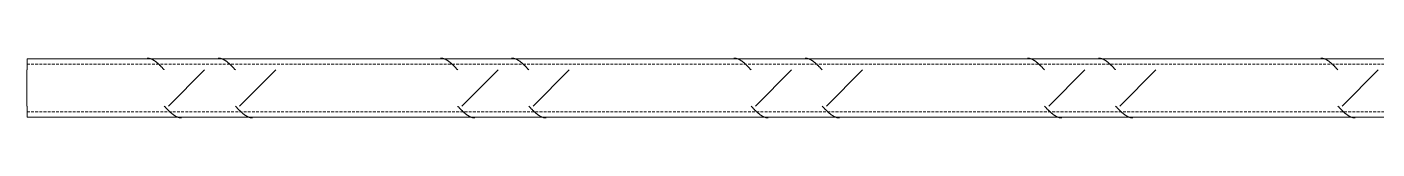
# Model space of a CAD drawing. Header units: centimetres. Extents: x -6111 to 13767, y -285 to 1600.
# Drawn here: x -235.6 to -4.2, y 440.4 to 450.6 of the extents above; entities that cross this region are included whole.
import ezdxf

# ---------------------------------------------------------------- set-up
doc = ezdxf.new("R2010")
doc.units = ezdxf.units.CM
doc.linetypes.add('Hidden', pattern=[0.714375, 0.47625, -0.238125])
doc.layers.add('S-BEAM', color=7, linetype='Continuous', lineweight=9)

# ---------------------------------------------------------------- blocks, each defined once
blk = doc.blocks.new('FP_66-Elevación Eje 2')
at = {"layer": 'S-BEAM'}
blk.add_line((-2194.1, 450.53), (-2541.02, 450.53), dxfattribs=at)
at = {"layer": 'S-BEAM', "color": 9, "true_color": 0xc0c0c0}
for p, q in [((-2520.44, 450.65), (-2520.39, 450.64)), ((-2520.39, 450.64), (-2520.35, 450.64)), ((-2520.35, 450.64), (-2520.3, 450.64)), ((-2520.3, 450.64), (-2520.25, 450.63)), ((-2520.25, 450.63), (-2520.21, 450.63)), ((-2520.21, 450.63), (-2520.16, 450.62)), ((-2520.16, 450.62), (-2520.11, 450.61)), ((-2520.11, 450.61), (-2520.07, 450.6)), ((-2520.07, 450.6), (-2520.02, 450.59)), ((-2520.02, 450.59), (-2519.97, 450.57)), ((-2519.97, 450.57), (-2519.93, 450.56)), ((-2519.93, 450.56), (-2519.88, 450.54)), ((-2519.88, 450.54), (-2519.83, 450.53)), ((-2519.83, 450.53), (-2519.79, 450.51)), ((-2519.79, 450.51), (-2519.74, 450.49)), ((-2519.74, 450.49), (-2519.69, 450.47)), ((-2519.69, 450.47), (-2519.65, 450.45)), ((-2519.65, 450.45), (-2519.6, 450.43)), ((-2519.6, 450.43), (-2519.55, 450.41)), ((-2519.55, 450.41), (-2519.51, 450.38)), ((-2519.51, 450.38), (-2519.46, 450.36)), ((-2519.46, 450.36), (-2519.41, 450.33)), ((-2519.41, 450.33), (-2519.37, 450.31)), ((-2519.37, 450.31), (-2519.32, 450.28)), ((-2519.32, 450.28), (-2519.27, 450.25)), ((-2519.27, 450.25), (-2519.23, 450.22)), ((-2519.23, 450.22), (-2519.18, 450.19)), ((-2519.18, 450.19), (-2519.13, 450.16)), ((-2519.13, 450.16), (-2519.09, 450.12)), ((-2519.09, 450.12), (-2519.04, 450.09)), ((-2519.04, 450.09), (-2518.99, 450.05)), ((-2518.99, 450.05), (-2518.95, 450.02)), ((-2518.95, 450.02), (-2518.9, 449.98)), ((-2518.9, 449.98), (-2518.85, 449.95)), ((-2518.85, 449.95), (-2518.81, 449.91)), ((-2518.81, 449.91), (-2518.76, 449.87)), ((-2518.76, 449.87), (-2518.71, 449.83)), ((-2518.71, 449.83), (-2518.67, 449.79)), ((-2518.67, 449.79), (-2518.62, 449.75)), ((-2518.62, 449.75), (-2518.57, 449.71)), ((-2518.57, 449.71), (-2518.53, 449.66)), ((-2518.53, 449.66), (-2518.48, 449.62)), ((-2518.48, 449.62), (-2518.43, 449.58)), ((-2518.43, 449.58), (-2518.39, 449.53)), ((-2518.39, 449.53), (-2518.34, 449.49)), ((-2518.34, 449.49), (-2518.29, 449.44)), ((-2518.29, 449.44), (-2518.25, 449.4)), ((-2518.25, 449.4), (-2518.2, 449.35)), ((-2518.2, 449.35), (-2518.15, 449.31)), ((-2518.15, 449.31), (-2518.11, 449.26)), ((-2518.11, 449.26), (-2518.06, 449.21)), ((-2518.06, 449.21), (-2518.01, 449.16)), ((-2518.01, 449.16), (-2517.96, 449.12)), ((-2517.96, 449.12), (-2517.92, 449.07)), ((-2517.92, 449.07), (-2517.87, 449.02)), ((-2517.87, 449.02), (-2517.82, 448.97)), ((-2517.82, 448.97), (-2517.78, 448.92)), ((-2517.78, 448.92), (-2517.73, 448.87)), ((-2508.25, 450.65), (-2508.2, 450.64)), ((-2508.2, 450.64), (-2508.16, 450.64)), ((-2508.16, 450.64), (-2508.11, 450.64)), ((-2508.11, 450.64), (-2508.06, 450.63)), ((-2508.06, 450.63), (-2508.02, 450.63)), ((-2508.02, 450.63), (-2507.97, 450.62)), ((-2507.97, 450.62), (-2507.92, 450.61)), ((-2507.92, 450.61), (-2507.88, 450.6)), ((-2507.88, 450.6), (-2507.83, 450.59)), ((-2507.83, 450.59), (-2507.78, 450.57)), ((-2507.78, 450.57), (-2507.74, 450.56)), ((-2507.74, 450.56), (-2507.69, 450.54)), ((-2507.69, 450.54), (-2507.64, 450.53)), ((-2507.64, 450.53), (-2507.6, 450.51)), ((-2507.6, 450.51), (-2507.55, 450.49)), ((-2507.55, 450.49), (-2507.5, 450.47)), ((-2507.5, 450.47), (-2507.46, 450.45)), ((-2507.46, 450.45), (-2507.41, 450.43)), ((-2507.41, 450.43), (-2507.36, 450.41)), ((-2507.36, 450.41), (-2507.32, 450.38)), ((-2507.32, 450.38), (-2507.27, 450.36)), ((-2507.27, 450.36), (-2507.22, 450.33)), ((-2507.22, 450.33), (-2507.18, 450.31)), ((-2507.18, 450.31), (-2507.13, 450.28)), ((-2507.13, 450.28), (-2507.08, 450.25)), ((-2507.08, 450.25), (-2507.04, 450.22)), ((-2507.04, 450.22), (-2506.99, 450.19)), ((-2506.99, 450.19), (-2506.94, 450.16)), ((-2506.94, 450.16), (-2506.9, 450.12)), ((-2506.9, 450.12), (-2506.85, 450.09)), ((-2506.85, 450.09), (-2506.8, 450.05)), ((-2506.8, 450.05), (-2506.76, 450.02)), ((-2506.76, 450.02), (-2506.71, 449.98)), ((-2506.71, 449.98), (-2506.66, 449.95)), ((-2506.66, 449.95), (-2506.62, 449.91)), ((-2506.62, 449.91), (-2506.57, 449.87)), ((-2506.57, 449.87), (-2506.52, 449.83)), ((-2506.52, 449.83), (-2506.48, 449.79)), ((-2506.48, 449.79), (-2506.43, 449.75)), ((-2506.43, 449.75), (-2506.38, 449.71)), ((-2506.38, 449.71), (-2506.34, 449.66)), ((-2506.34, 449.66), (-2506.29, 449.62)), ((-2506.29, 449.62), (-2506.24, 449.58)), ((-2506.24, 449.58), (-2506.2, 449.53)), ((-2506.2, 449.53), (-2506.15, 449.49)), ((-2506.15, 449.49), (-2506.1, 449.44)), ((-2506.1, 449.44), (-2506.06, 449.4)), ((-2506.06, 449.4), (-2506.01, 449.35)), ((-2506.01, 449.35), (-2505.96, 449.31)), ((-2505.96, 449.31), (-2505.92, 449.26)), ((-2505.92, 449.26), (-2505.87, 449.21)), ((-2505.87, 449.21), (-2505.82, 449.16)), ((-2505.82, 449.16), (-2505.78, 449.12)), ((-2505.78, 449.12), (-2505.73, 449.07)), ((-2505.73, 449.07), (-2505.68, 449.02)), ((-2505.68, 449.02), (-2505.64, 448.97)), ((-2505.64, 448.97), (-2505.59, 448.92)), ((-2505.59, 448.92), (-2505.54, 448.87)), ((-2470.15, 450.65), (-2470.1, 450.64)), ((-2470.1, 450.64), (-2470.06, 450.64)), ((-2470.06, 450.64), (-2470.01, 450.64)), ((-2470.01, 450.64), (-2469.96, 450.63)), ((-2469.96, 450.63), (-2469.92, 450.63)), ((-2469.92, 450.63), (-2469.87, 450.62)), ((-2469.87, 450.62), (-2469.82, 450.61)), ((-2469.82, 450.61), (-2469.78, 450.6)), ((-2469.78, 450.6), (-2469.73, 450.59)), ((-2469.73, 450.59), (-2469.68, 450.57)), ((-2469.68, 450.57), (-2469.64, 450.56)), ((-2469.64, 450.56), (-2469.59, 450.54)), ((-2469.59, 450.54), (-2469.54, 450.53)), ((-2469.54, 450.53), (-2469.5, 450.51)), ((-2469.5, 450.51), (-2469.45, 450.49)), ((-2469.45, 450.49), (-2469.4, 450.47)), ((-2469.4, 450.47), (-2469.36, 450.45)), ((-2469.36, 450.45), (-2469.31, 450.43)), ((-2469.31, 450.43), (-2469.26, 450.41)), ((-2469.26, 450.41), (-2469.22, 450.38)), ((-2469.22, 450.38), (-2469.17, 450.36)), ((-2469.17, 450.36), (-2469.12, 450.33)), ((-2469.12, 450.33), (-2469.08, 450.31)), ((-2469.08, 450.31), (-2469.03, 450.28)), ((-2469.03, 450.28), (-2468.98, 450.25)), ((-2468.98, 450.25), (-2468.94, 450.22)), ((-2468.94, 450.22), (-2468.89, 450.19)), ((-2468.89, 450.19), (-2468.84, 450.16)), ((-2468.84, 450.16), (-2468.8, 450.12)), ((-2468.8, 450.12), (-2468.75, 450.09)), ((-2468.75, 450.09), (-2468.7, 450.05)), ((-2468.7, 450.05), (-2468.66, 450.02)), ((-2468.66, 450.02), (-2468.61, 449.98)), ((-2468.61, 449.98), (-2468.56, 449.95)), ((-2468.56, 449.95), (-2468.52, 449.91)), ((-2468.52, 449.91), (-2468.47, 449.87)), ((-2468.47, 449.87), (-2468.42, 449.83)), ((-2468.42, 449.83), (-2468.38, 449.79)), ((-2468.38, 449.79), (-2468.33, 449.75)), ((-2468.33, 449.75), (-2468.28, 449.71)), ((-2468.28, 449.71), (-2468.24, 449.66)), ((-2468.24, 449.66), (-2468.19, 449.62)), ((-2468.19, 449.62), (-2468.14, 449.58)), ((-2468.14, 449.58), (-2468.1, 449.53)), ((-2468.1, 449.53), (-2468.05, 449.49)), ((-2468.05, 449.49), (-2468, 449.44)), ((-2468, 449.44), (-2467.96, 449.4)), ((-2467.96, 449.4), (-2467.91, 449.35)), ((-2467.91, 449.35), (-2467.86, 449.31)), ((-2467.86, 449.31), (-2467.82, 449.26)), ((-2467.82, 449.26), (-2467.77, 449.21)), ((-2467.77, 449.21), (-2467.72, 449.16)), ((-2467.72, 449.16), (-2467.68, 449.12)), ((-2467.68, 449.12), (-2467.63, 449.07)), ((-2467.63, 449.07), (-2467.58, 449.02)), ((-2467.58, 449.02), (-2467.54, 448.97)), ((-2467.54, 448.97), (-2467.49, 448.92)), ((-2467.49, 448.92), (-2467.44, 448.87)), ((-2457.96, 450.65), (-2457.92, 450.64)), ((-2457.92, 450.64), (-2457.87, 450.64)), ((-2457.87, 450.64), (-2457.82, 450.64)), ((-2457.82, 450.64), (-2457.78, 450.63)), ((-2457.78, 450.63), (-2457.73, 450.63)), ((-2457.73, 450.63), (-2457.68, 450.62)), ((-2457.68, 450.62), (-2457.64, 450.61)), ((-2457.64, 450.61), (-2457.59, 450.6)), ((-2457.59, 450.6), (-2457.54, 450.59)), ((-2457.54, 450.59), (-2457.5, 450.57)), ((-2457.5, 450.57), (-2457.45, 450.56)), ((-2457.45, 450.56), (-2457.4, 450.54)), ((-2457.4, 450.54), (-2457.36, 450.53)), ((-2457.36, 450.53), (-2457.31, 450.51)), ((-2457.31, 450.51), (-2457.26, 450.49)), ((-2457.26, 450.49), (-2457.21, 450.47)), ((-2457.21, 450.47), (-2457.17, 450.45)), ((-2457.17, 450.45), (-2457.12, 450.43)), ((-2457.12, 450.43), (-2457.07, 450.41)), ((-2457.07, 450.41), (-2457.03, 450.38)), ((-2457.03, 450.38), (-2456.98, 450.36)), ((-2456.98, 450.36), (-2456.93, 450.33)), ((-2456.93, 450.33), (-2456.89, 450.31)), ((-2456.89, 450.31), (-2456.84, 450.28)), ((-2456.84, 450.28), (-2456.79, 450.25)), ((-2456.79, 450.25), (-2456.75, 450.22)), ((-2456.75, 450.22), (-2456.7, 450.19)), ((-2456.7, 450.19), (-2456.65, 450.16)), ((-2456.65, 450.16), (-2456.61, 450.12)), ((-2456.61, 450.12), (-2456.56, 450.09)), ((-2456.56, 450.09), (-2456.51, 450.05)), ((-2456.51, 450.05), (-2456.47, 450.02)), ((-2456.47, 450.02), (-2456.42, 449.98)), ((-2456.42, 449.98), (-2456.37, 449.95)), ((-2456.37, 449.95), (-2456.33, 449.91)), ((-2456.33, 449.91), (-2456.28, 449.87)), ((-2456.28, 449.87), (-2456.23, 449.83)), ((-2456.23, 449.83), (-2456.19, 449.79)), ((-2456.19, 449.79), (-2456.14, 449.75)), ((-2456.14, 449.75), (-2456.09, 449.71)), ((-2456.09, 449.71), (-2456.05, 449.66)), ((-2456.05, 449.66), (-2456, 449.62)), ((-2456, 449.62), (-2455.95, 449.58)), ((-2455.95, 449.58), (-2455.91, 449.53)), ((-2455.91, 449.53), (-2455.86, 449.49)), ((-2455.86, 449.49), (-2455.81, 449.44)), ((-2455.81, 449.44), (-2455.77, 449.4)), ((-2455.77, 449.4), (-2455.72, 449.35)), ((-2455.72, 449.35), (-2455.67, 449.31)), ((-2455.67, 449.31), (-2455.63, 449.26)), ((-2455.63, 449.26), (-2455.58, 449.21)), ((-2455.58, 449.21), (-2455.53, 449.16)), ((-2455.53, 449.16), (-2455.49, 449.12)), ((-2455.49, 449.12), (-2455.44, 449.07)), ((-2455.44, 449.07), (-2455.39, 449.02)), ((-2455.39, 449.02), (-2455.35, 448.97)), ((-2455.35, 448.97), (-2455.3, 448.92)), ((-2455.3, 448.92), (-2455.25, 448.87)), ((-2419.86, 450.65), (-2419.82, 450.64)), ((-2419.82, 450.64), (-2419.77, 450.64)), ((-2419.77, 450.64), (-2419.72, 450.64)), ((-2419.72, 450.64), (-2419.68, 450.63)), ((-2419.68, 450.63), (-2419.63, 450.63)), ((-2419.63, 450.63), (-2419.58, 450.62)), ((-2419.58, 450.62), (-2419.54, 450.61)), ((-2419.54, 450.61), (-2419.49, 450.6)), ((-2419.49, 450.6), (-2419.44, 450.59)), ((-2419.44, 450.59), (-2419.4, 450.57)), ((-2419.4, 450.57), (-2419.35, 450.56)), ((-2419.35, 450.56), (-2419.3, 450.54)), ((-2419.3, 450.54), (-2419.26, 450.53)), ((-2419.26, 450.53), (-2419.21, 450.51)), ((-2419.21, 450.51), (-2419.16, 450.49)), ((-2419.16, 450.49), (-2419.12, 450.47)), ((-2419.12, 450.47), (-2419.07, 450.45)), ((-2419.07, 450.45), (-2419.02, 450.43)), ((-2419.02, 450.43), (-2418.98, 450.41)), ((-2418.98, 450.41), (-2418.93, 450.38)), ((-2418.93, 450.38), (-2418.88, 450.36)), ((-2418.88, 450.36), (-2418.83, 450.33)), ((-2418.83, 450.33), (-2418.79, 450.31)), ((-2418.79, 450.31), (-2418.74, 450.28)), ((-2418.74, 450.28), (-2418.69, 450.25)), ((-2418.69, 450.25), (-2418.65, 450.22)), ((-2418.65, 450.22), (-2418.6, 450.19)), ((-2418.6, 450.19), (-2418.55, 450.16)), ((-2418.55, 450.16), (-2418.51, 450.12)), ((-2418.51, 450.12), (-2418.46, 450.09)), ((-2418.46, 450.09), (-2418.41, 450.05)), ((-2418.41, 450.05), (-2418.37, 450.02)), ((-2418.37, 450.02), (-2418.32, 449.98)), ((-2418.32, 449.98), (-2418.27, 449.95)), ((-2418.27, 449.95), (-2418.23, 449.91)), ((-2418.23, 449.91), (-2418.18, 449.87)), ((-2418.18, 449.87), (-2418.13, 449.83)), ((-2418.13, 449.83), (-2418.09, 449.79)), ((-2418.09, 449.79), (-2418.04, 449.75)), ((-2418.04, 449.75), (-2417.99, 449.71)), ((-2417.99, 449.71), (-2417.95, 449.66)), ((-2417.95, 449.66), (-2417.9, 449.62)), ((-2417.9, 449.62), (-2417.85, 449.58)), ((-2417.85, 449.58), (-2417.81, 449.53)), ((-2417.81, 449.53), (-2417.76, 449.49)), ((-2417.76, 449.49), (-2417.71, 449.44)), ((-2417.71, 449.44), (-2417.67, 449.4)), ((-2417.67, 449.4), (-2417.62, 449.35)), ((-2417.62, 449.35), (-2417.57, 449.31)), ((-2417.57, 449.31), (-2417.53, 449.26)), ((-2417.53, 449.26), (-2417.48, 449.21)), ((-2417.48, 449.21), (-2417.43, 449.16)), ((-2417.43, 449.16), (-2417.39, 449.12)), ((-2417.39, 449.12), (-2417.34, 449.07)), ((-2417.34, 449.07), (-2417.29, 449.02)), ((-2417.29, 449.02), (-2417.25, 448.97)), ((-2417.25, 448.97), (-2417.2, 448.92)), ((-2417.2, 448.92), (-2417.15, 448.87)), ((-2407.67, 450.65), (-2407.63, 450.64)), ((-2407.63, 450.64), (-2407.58, 450.64)), ((-2407.58, 450.64), (-2407.53, 450.64)), ((-2407.53, 450.64), (-2407.49, 450.63)), ((-2407.49, 450.63), (-2407.44, 450.63)), ((-2407.44, 450.63), (-2407.39, 450.62)), ((-2407.39, 450.62), (-2407.35, 450.61)), ((-2407.35, 450.61), (-2407.3, 450.6)), ((-2407.3, 450.6), (-2407.25, 450.59)), ((-2407.25, 450.59), (-2407.21, 450.57)), ((-2407.21, 450.57), (-2407.16, 450.56)), ((-2407.16, 450.56), (-2407.11, 450.54)), ((-2407.11, 450.54), (-2407.07, 450.53)), ((-2407.07, 450.53), (-2407.02, 450.51)), ((-2407.02, 450.51), (-2406.97, 450.49)), ((-2406.97, 450.49), (-2406.93, 450.47)), ((-2406.93, 450.47), (-2406.88, 450.45)), ((-2406.88, 450.45), (-2406.83, 450.43)), ((-2406.83, 450.43), (-2406.79, 450.41)), ((-2406.79, 450.41), (-2406.74, 450.38)), ((-2406.74, 450.38), (-2406.69, 450.36)), ((-2406.69, 450.36), (-2406.65, 450.33)), ((-2406.65, 450.33), (-2406.6, 450.31)), ((-2406.6, 450.31), (-2406.55, 450.28)), ((-2406.55, 450.28), (-2406.51, 450.25)), ((-2406.51, 450.25), (-2406.46, 450.22)), ((-2406.46, 450.22), (-2406.41, 450.19)), ((-2406.41, 450.19), (-2406.37, 450.16)), ((-2406.37, 450.16), (-2406.32, 450.12)), ((-2406.32, 450.12), (-2406.27, 450.09)), ((-2406.27, 450.09), (-2406.23, 450.05)), ((-2406.23, 450.05), (-2406.18, 450.02)), ((-2406.18, 450.02), (-2406.13, 449.98)), ((-2406.13, 449.98), (-2406.09, 449.95)), ((-2406.09, 449.95), (-2406.04, 449.91)), ((-2406.04, 449.91), (-2405.99, 449.87)), ((-2405.99, 449.87), (-2405.94, 449.83)), ((-2405.94, 449.83), (-2405.9, 449.79)), ((-2405.9, 449.79), (-2405.85, 449.75)), ((-2405.85, 449.75), (-2405.8, 449.71)), ((-2405.8, 449.71), (-2405.76, 449.66)), ((-2405.76, 449.66), (-2405.71, 449.62)), ((-2405.71, 449.62), (-2405.66, 449.58)), ((-2405.66, 449.58), (-2405.62, 449.53)), ((-2405.62, 449.53), (-2405.57, 449.49)), ((-2405.57, 449.49), (-2405.52, 449.44)), ((-2405.52, 449.44), (-2405.48, 449.4)), ((-2405.48, 449.4), (-2405.43, 449.35)), ((-2405.43, 449.35), (-2405.38, 449.31)), ((-2405.38, 449.31), (-2405.34, 449.26)), ((-2405.34, 449.26), (-2405.29, 449.21)), ((-2405.29, 449.21), (-2405.24, 449.16)), ((-2405.24, 449.16), (-2405.2, 449.12)), ((-2405.2, 449.12), (-2405.15, 449.07)), ((-2405.15, 449.07), (-2405.1, 449.02)), ((-2405.1, 449.02), (-2405.06, 448.97)), ((-2405.06, 448.97), (-2405.01, 448.92)), ((-2405.01, 448.92), (-2404.96, 448.87)), ((-2369.57, 450.65), (-2369.53, 450.64)), ((-2369.53, 450.64), (-2369.48, 450.64)), ((-2369.48, 450.64), (-2369.43, 450.64)), ((-2369.43, 450.64), (-2369.39, 450.63)), ((-2369.39, 450.63), (-2369.34, 450.63)), ((-2369.34, 450.63), (-2369.29, 450.62)), ((-2369.29, 450.62), (-2369.25, 450.61)), ((-2369.25, 450.61), (-2369.2, 450.6)), ((-2369.2, 450.6), (-2369.15, 450.59)), ((-2369.15, 450.59), (-2369.11, 450.57)), ((-2369.11, 450.57), (-2369.06, 450.56)), ((-2369.06, 450.56), (-2369.01, 450.54)), ((-2369.01, 450.54), (-2368.97, 450.53)), ((-2368.97, 450.53), (-2368.92, 450.51)), ((-2368.92, 450.51), (-2368.87, 450.49)), ((-2368.87, 450.49), (-2368.83, 450.47)), ((-2368.83, 450.47), (-2368.78, 450.45)), ((-2368.78, 450.45), (-2368.73, 450.43)), ((-2368.73, 450.43), (-2368.69, 450.41)), ((-2368.69, 450.41), (-2368.64, 450.38)), ((-2368.64, 450.38), (-2368.59, 450.36)), ((-2368.59, 450.36), (-2368.55, 450.33)), ((-2368.55, 450.33), (-2368.5, 450.31)), ((-2368.5, 450.31), (-2368.45, 450.28)), ((-2368.45, 450.28), (-2368.41, 450.25)), ((-2368.41, 450.25), (-2368.36, 450.22)), ((-2368.36, 450.22), (-2368.31, 450.19)), ((-2368.31, 450.19), (-2368.27, 450.16)), ((-2368.27, 450.16), (-2368.22, 450.12)), ((-2368.22, 450.12), (-2368.17, 450.09)), ((-2368.17, 450.09), (-2368.13, 450.05)), ((-2368.13, 450.05), (-2368.08, 450.02)), ((-2368.08, 450.02), (-2368.03, 449.98)), ((-2368.03, 449.98), (-2367.99, 449.95)), ((-2367.99, 449.95), (-2367.94, 449.91)), ((-2367.94, 449.91), (-2367.89, 449.87)), ((-2367.89, 449.87), (-2367.85, 449.83)), ((-2367.85, 449.83), (-2367.8, 449.79)), ((-2367.8, 449.79), (-2367.75, 449.75)), ((-2367.75, 449.75), (-2367.71, 449.71)), ((-2367.71, 449.71), (-2367.66, 449.66)), ((-2367.66, 449.66), (-2367.61, 449.62)), ((-2367.61, 449.62), (-2367.56, 449.58)), ((-2367.56, 449.58), (-2367.52, 449.53)), ((-2367.52, 449.53), (-2367.47, 449.49)), ((-2367.47, 449.49), (-2367.42, 449.44)), ((-2367.42, 449.44), (-2367.38, 449.4)), ((-2367.38, 449.4), (-2367.33, 449.35)), ((-2367.33, 449.35), (-2367.28, 449.31)), ((-2367.28, 449.31), (-2367.24, 449.26)), ((-2367.24, 449.26), (-2367.19, 449.21)), ((-2367.19, 449.21), (-2367.14, 449.16)), ((-2367.14, 449.16), (-2367.1, 449.12)), ((-2367.1, 449.12), (-2367.05, 449.07)), ((-2367.05, 449.07), (-2367, 449.02)), ((-2367, 449.02), (-2366.96, 448.97)), ((-2366.96, 448.97), (-2366.91, 448.92)), ((-2366.91, 448.92), (-2366.86, 448.87)), ((-2357.38, 450.65), (-2357.34, 450.64)), ((-2357.34, 450.64), (-2357.29, 450.64)), ((-2357.29, 450.64), (-2357.24, 450.64)), ((-2357.24, 450.64), (-2357.2, 450.63)), ((-2357.2, 450.63), (-2357.15, 450.63)), ((-2357.15, 450.63), (-2357.1, 450.62)), ((-2357.1, 450.62), (-2357.06, 450.61)), ((-2357.06, 450.61), (-2357.01, 450.6)), ((-2357.01, 450.6), (-2356.96, 450.59)), ((-2356.96, 450.59), (-2356.92, 450.57)), ((-2356.92, 450.57), (-2356.87, 450.56)), ((-2356.87, 450.56), (-2356.82, 450.54)), ((-2356.82, 450.54), (-2356.78, 450.53)), ((-2356.78, 450.53), (-2356.73, 450.51)), ((-2356.73, 450.51), (-2356.68, 450.49)), ((-2356.68, 450.49), (-2356.64, 450.47)), ((-2356.64, 450.47), (-2356.59, 450.45)), ((-2356.59, 450.45), (-2356.54, 450.43)), ((-2356.54, 450.43), (-2356.5, 450.41)), ((-2356.5, 450.41), (-2356.45, 450.38)), ((-2356.45, 450.38), (-2356.4, 450.36)), ((-2356.4, 450.36), (-2356.36, 450.33)), ((-2356.36, 450.33), (-2356.31, 450.31)), ((-2356.31, 450.31), (-2356.26, 450.28)), ((-2356.26, 450.28), (-2356.22, 450.25)), ((-2356.22, 450.25), (-2356.17, 450.22)), ((-2356.17, 450.22), (-2356.12, 450.19)), ((-2356.12, 450.19), (-2356.08, 450.16)), ((-2356.08, 450.16), (-2356.03, 450.12)), ((-2356.03, 450.12), (-2355.98, 450.09)), ((-2355.98, 450.09), (-2355.94, 450.05)), ((-2355.94, 450.05), (-2355.89, 450.02)), ((-2355.89, 450.02), (-2355.84, 449.98)), ((-2355.84, 449.98), (-2355.8, 449.95)), ((-2355.8, 449.95), (-2355.75, 449.91)), ((-2355.75, 449.91), (-2355.7, 449.87)), ((-2355.7, 449.87), (-2355.66, 449.83)), ((-2355.66, 449.83), (-2355.61, 449.79)), ((-2355.61, 449.79), (-2355.56, 449.75)), ((-2355.56, 449.75), (-2355.52, 449.71)), ((-2355.52, 449.71), (-2355.47, 449.66)), ((-2355.47, 449.66), (-2355.42, 449.62)), ((-2355.42, 449.62), (-2355.38, 449.58)), ((-2355.38, 449.58), (-2355.33, 449.53)), ((-2355.33, 449.53), (-2355.28, 449.49)), ((-2355.28, 449.49), (-2355.24, 449.44)), ((-2355.24, 449.44), (-2355.19, 449.4)), ((-2355.19, 449.4), (-2355.14, 449.35)), ((-2355.14, 449.35), (-2355.1, 449.31)), ((-2355.1, 449.31), (-2355.05, 449.26)), ((-2355.05, 449.26), (-2355, 449.21)), ((-2355, 449.21), (-2354.95, 449.16)), ((-2354.95, 449.16), (-2354.91, 449.12)), ((-2354.91, 449.12), (-2354.86, 449.07)), ((-2354.86, 449.07), (-2354.81, 449.02)), ((-2354.81, 449.02), (-2354.77, 448.97)), ((-2354.77, 448.97), (-2354.72, 448.92)), ((-2354.72, 448.92), (-2354.67, 448.87)), ((-2319.28, 450.65), (-2319.24, 450.64)), ((-2319.24, 450.64), (-2319.19, 450.64)), ((-2319.19, 450.64), (-2319.14, 450.64)), ((-2319.14, 450.64), (-2319.1, 450.63)), ((-2319.1, 450.63), (-2319.05, 450.63)), ((-2319.05, 450.63), (-2319, 450.62)), ((-2319, 450.62), (-2318.96, 450.61)), ((-2318.96, 450.61), (-2318.91, 450.6)), ((-2318.91, 450.6), (-2318.86, 450.59)), ((-2318.86, 450.59), (-2318.82, 450.57)), ((-2318.82, 450.57), (-2318.77, 450.56)), ((-2318.77, 450.56), (-2318.72, 450.54)), ((-2318.72, 450.54), (-2318.68, 450.53)), ((-2318.68, 450.53), (-2318.63, 450.51)), ((-2318.63, 450.51), (-2318.58, 450.49)), ((-2318.58, 450.49), (-2318.54, 450.47)), ((-2318.54, 450.47), (-2318.49, 450.45)), ((-2318.49, 450.45), (-2318.44, 450.43)), ((-2318.44, 450.43), (-2318.4, 450.41)), ((-2318.4, 450.41), (-2318.35, 450.38)), ((-2318.35, 450.38), (-2318.3, 450.36)), ((-2318.3, 450.36), (-2318.26, 450.33)), ((-2318.26, 450.33), (-2318.21, 450.31)), ((-2318.21, 450.31), (-2318.16, 450.28)), ((-2318.16, 450.28), (-2318.12, 450.25)), ((-2318.12, 450.25), (-2318.07, 450.22)), ((-2318.07, 450.22), (-2318.02, 450.19)), ((-2318.02, 450.19), (-2317.98, 450.16)), ((-2317.98, 450.16), (-2317.93, 450.12)), ((-2317.93, 450.12), (-2317.88, 450.09)), ((-2317.88, 450.09), (-2317.84, 450.05)), ((-2317.84, 450.05), (-2317.79, 450.02)), ((-2317.79, 450.02), (-2317.74, 449.98)), ((-2317.74, 449.98), (-2317.7, 449.95)), ((-2317.7, 449.95), (-2317.65, 449.91)), ((-2317.65, 449.91), (-2317.6, 449.87)), ((-2317.6, 449.87), (-2317.56, 449.83)), ((-2317.56, 449.83), (-2317.51, 449.79)), ((-2317.51, 449.79), (-2317.46, 449.75)), ((-2317.46, 449.75), (-2317.42, 449.71)), ((-2317.42, 449.71), (-2317.37, 449.66)), ((-2317.37, 449.66), (-2317.32, 449.62)), ((-2317.32, 449.62), (-2317.28, 449.58)), ((-2317.28, 449.58), (-2317.23, 449.53)), ((-2317.23, 449.53), (-2317.18, 449.49)), ((-2317.18, 449.49), (-2317.14, 449.44)), ((-2317.14, 449.44), (-2317.09, 449.4)), ((-2317.09, 449.4), (-2317.04, 449.35)), ((-2317.04, 449.35), (-2317, 449.31)), ((-2317, 449.31), (-2316.95, 449.26)), ((-2316.95, 449.26), (-2316.9, 449.21)), ((-2316.9, 449.21), (-2316.86, 449.16)), ((-2316.86, 449.16), (-2316.81, 449.12)), ((-2316.81, 449.12), (-2316.76, 449.07)), ((-2316.76, 449.07), (-2316.71, 449.02)), ((-2316.71, 449.02), (-2316.67, 448.97)), ((-2316.67, 448.97), (-2316.62, 448.92)), ((-2316.62, 448.92), (-2316.57, 448.87)), ((-2517.73, 448.87), (-2517.68, 448.82)), ((-2517.68, 448.82), (-2517.64, 448.77)), ((-2517.64, 448.77), (-2517.59, 448.72)), ((-2517.59, 448.72), (-2517.54, 448.68)), ((-2517.54, 448.68), (-2517.5, 448.63)), ((-2505.54, 448.87), (-2505.5, 448.82)), ((-2505.5, 448.82), (-2505.45, 448.77)), ((-2505.45, 448.77), (-2505.4, 448.72)), ((-2505.4, 448.72), (-2505.35, 448.68)), ((-2505.35, 448.68), (-2505.31, 448.63)), ((-2467.44, 448.87), (-2467.4, 448.82)), ((-2467.4, 448.82), (-2467.35, 448.77)), ((-2467.35, 448.77), (-2467.3, 448.72)), ((-2467.3, 448.72), (-2467.26, 448.68)), ((-2467.26, 448.68), (-2467.21, 448.63)), ((-2455.25, 448.87), (-2455.21, 448.82)), ((-2455.21, 448.82), (-2455.16, 448.77)), ((-2455.16, 448.77), (-2455.11, 448.72)), ((-2455.11, 448.72), (-2455.07, 448.68)), ((-2455.07, 448.68), (-2455.02, 448.63)), ((-2417.15, 448.87), (-2417.11, 448.82)), ((-2417.11, 448.82), (-2417.06, 448.77)), ((-2417.06, 448.77), (-2417.01, 448.72)), ((-2417.01, 448.72), (-2416.97, 448.68)), ((-2416.97, 448.68), (-2416.92, 448.63)), ((-2404.96, 448.87), (-2404.92, 448.82)), ((-2404.92, 448.82), (-2404.87, 448.77)), ((-2404.87, 448.77), (-2404.82, 448.72)), ((-2404.82, 448.72), (-2404.78, 448.68)), ((-2404.78, 448.68), (-2404.73, 448.63)), ((-2366.86, 448.87), (-2366.82, 448.82)), ((-2366.82, 448.82), (-2366.77, 448.77)), ((-2366.77, 448.77), (-2366.72, 448.72)), ((-2366.72, 448.72), (-2366.68, 448.68)), ((-2366.68, 448.68), (-2366.63, 448.63)), ((-2354.67, 448.87), (-2354.63, 448.82)), ((-2354.63, 448.82), (-2354.58, 448.77)), ((-2354.58, 448.77), (-2354.53, 448.72)), ((-2354.53, 448.72), (-2354.49, 448.68)), ((-2354.49, 448.68), (-2354.44, 448.63)), ((-2316.57, 448.87), (-2316.53, 448.82)), ((-2316.53, 448.82), (-2316.48, 448.77)), ((-2316.48, 448.77), (-2316.43, 448.72)), ((-2316.43, 448.72), (-2316.39, 448.68)), ((-2316.39, 448.68), (-2316.34, 448.63))]:
    blk.add_line(p, q, dxfattribs=at)
blk = doc.blocks.new('FP_67-Elevación Eje 2')
at = {"layer": 'S-BEAM', "color": 9, "true_color": 0xc0c0c0}
for p, q in [((-2517.5, 442.44), (-2517.45, 442.39)), ((-2517.45, 442.39), (-2517.4, 442.34)), ((-2517.4, 442.34), (-2517.36, 442.29)), ((-2517.36, 442.29), (-2517.31, 442.24)), ((-2517.31, 442.24), (-2517.26, 442.19)), ((-2517.26, 442.19), (-2517.22, 442.14)), ((-2517.22, 442.14), (-2517.17, 442.09)), ((-2517.17, 442.09), (-2517.12, 442.04)), ((-2517.12, 442.04), (-2517.08, 441.99)), ((-2517.08, 441.99), (-2517.03, 441.94)), ((-2517.03, 441.94), (-2516.98, 441.9)), ((-2505.31, 442.44), (-2505.26, 442.39)), ((-2505.26, 442.39), (-2505.22, 442.34)), ((-2505.22, 442.34), (-2505.17, 442.29)), ((-2505.17, 442.29), (-2505.12, 442.24)), ((-2505.12, 442.24), (-2505.07, 442.19)), ((-2505.07, 442.19), (-2505.03, 442.14)), ((-2505.03, 442.14), (-2504.98, 442.09)), ((-2504.98, 442.09), (-2504.93, 442.04)), ((-2504.93, 442.04), (-2504.89, 441.99)), ((-2504.89, 441.99), (-2504.84, 441.94)), ((-2504.84, 441.94), (-2504.79, 441.9)), ((-2467.21, 442.44), (-2467.16, 442.39)), ((-2467.16, 442.39), (-2467.12, 442.34)), ((-2467.12, 442.34), (-2467.07, 442.29)), ((-2467.07, 442.29), (-2467.02, 442.24)), ((-2467.02, 442.24), (-2466.98, 442.19)), ((-2466.98, 442.19), (-2466.93, 442.14)), ((-2466.93, 442.14), (-2466.88, 442.09)), ((-2466.88, 442.09), (-2466.83, 442.04)), ((-2466.83, 442.04), (-2466.79, 441.99)), ((-2466.79, 441.99), (-2466.74, 441.94)), ((-2466.74, 441.94), (-2466.69, 441.9)), ((-2455.02, 442.44), (-2454.97, 442.39)), ((-2454.97, 442.39), (-2454.93, 442.34)), ((-2454.93, 442.34), (-2454.88, 442.29)), ((-2454.88, 442.29), (-2454.83, 442.24)), ((-2454.83, 442.24), (-2454.79, 442.19)), ((-2454.79, 442.19), (-2454.74, 442.14)), ((-2454.74, 442.14), (-2454.69, 442.09)), ((-2454.69, 442.09), (-2454.65, 442.04)), ((-2454.65, 442.04), (-2454.6, 441.99)), ((-2454.6, 441.99), (-2454.55, 441.94)), ((-2454.55, 441.94), (-2454.51, 441.9)), ((-2416.92, 442.44), (-2416.87, 442.39)), ((-2416.87, 442.39), (-2416.83, 442.34)), ((-2416.83, 442.34), (-2416.78, 442.29)), ((-2416.78, 442.29), (-2416.73, 442.24)), ((-2416.73, 442.24), (-2416.69, 442.19)), ((-2416.69, 442.19), (-2416.64, 442.14)), ((-2416.64, 442.14), (-2416.59, 442.09)), ((-2416.59, 442.09), (-2416.55, 442.04)), ((-2416.55, 442.04), (-2416.5, 441.99)), ((-2416.5, 441.99), (-2416.45, 441.94)), ((-2416.45, 441.94), (-2416.41, 441.9)), ((-2404.73, 442.44), (-2404.68, 442.39)), ((-2404.68, 442.39), (-2404.64, 442.34)), ((-2404.64, 442.34), (-2404.59, 442.29)), ((-2404.59, 442.29), (-2404.54, 442.24)), ((-2404.54, 442.24), (-2404.5, 442.19)), ((-2404.5, 442.19), (-2404.45, 442.14)), ((-2404.45, 442.14), (-2404.4, 442.09)), ((-2404.4, 442.09), (-2404.36, 442.04)), ((-2404.36, 442.04), (-2404.31, 441.99)), ((-2404.31, 441.99), (-2404.26, 441.94)), ((-2404.26, 441.94), (-2404.22, 441.9)), ((-2366.63, 442.44), (-2366.58, 442.39)), ((-2366.58, 442.39), (-2366.54, 442.34)), ((-2366.54, 442.34), (-2366.49, 442.29)), ((-2366.49, 442.29), (-2366.44, 442.24)), ((-2366.44, 442.24), (-2366.4, 442.19)), ((-2366.4, 442.19), (-2366.35, 442.14)), ((-2366.35, 442.14), (-2366.3, 442.09)), ((-2366.3, 442.09), (-2366.26, 442.04)), ((-2366.26, 442.04), (-2366.21, 441.99)), ((-2366.21, 441.99), (-2366.16, 441.94)), ((-2366.16, 441.94), (-2366.12, 441.9)), ((-2354.44, 442.44), (-2354.39, 442.39)), ((-2354.39, 442.39), (-2354.35, 442.34)), ((-2354.35, 442.34), (-2354.3, 442.29)), ((-2354.3, 442.29), (-2354.25, 442.24)), ((-2354.25, 442.24), (-2354.21, 442.19)), ((-2354.21, 442.19), (-2354.16, 442.14)), ((-2354.16, 442.14), (-2354.11, 442.09)), ((-2354.11, 442.09), (-2354.07, 442.04)), ((-2354.07, 442.04), (-2354.02, 441.99)), ((-2354.02, 441.99), (-2353.97, 441.94)), ((-2353.97, 441.94), (-2353.93, 441.9)), ((-2316.34, 442.44), (-2316.29, 442.39)), ((-2316.29, 442.39), (-2316.25, 442.34)), ((-2316.25, 442.34), (-2316.2, 442.29)), ((-2316.2, 442.29), (-2316.15, 442.24)), ((-2316.15, 442.24), (-2316.11, 442.19)), ((-2316.11, 442.19), (-2316.06, 442.14)), ((-2316.06, 442.14), (-2316.01, 442.09)), ((-2316.01, 442.09), (-2315.97, 442.04)), ((-2315.97, 442.04), (-2315.92, 441.99)), ((-2315.92, 441.99), (-2315.87, 441.94)), ((-2315.87, 441.94), (-2315.83, 441.9)), ((-2516.98, 441.9), (-2516.94, 441.85)), ((-2516.94, 441.85), (-2516.89, 441.8)), ((-2516.89, 441.8), (-2516.84, 441.75)), ((-2516.84, 441.75), (-2516.8, 441.71)), ((-2516.8, 441.71), (-2516.75, 441.66)), ((-2516.75, 441.66), (-2516.7, 441.62)), ((-2516.7, 441.62), (-2516.66, 441.57)), ((-2516.66, 441.57), (-2516.61, 441.53)), ((-2516.61, 441.53), (-2516.56, 441.48)), ((-2516.56, 441.48), (-2516.52, 441.44)), ((-2516.52, 441.44), (-2516.47, 441.4)), ((-2516.47, 441.4), (-2516.42, 441.35)), ((-2516.42, 441.35), (-2516.38, 441.31)), ((-2516.38, 441.31), (-2516.33, 441.27)), ((-2516.33, 441.27), (-2516.28, 441.23)), ((-2516.28, 441.23), (-2516.24, 441.19)), ((-2516.24, 441.19), (-2516.19, 441.15)), ((-2516.19, 441.15), (-2516.14, 441.12)), ((-2516.14, 441.12), (-2516.09, 441.08)), ((-2516.09, 441.08), (-2516.05, 441.04)), ((-2516.05, 441.04), (-2516, 441.01)), ((-2516, 441.01), (-2515.95, 440.97)), ((-2515.95, 440.97), (-2515.91, 440.94)), ((-2515.91, 440.94), (-2515.86, 440.9)), ((-2515.86, 440.9), (-2515.81, 440.87)), ((-2515.81, 440.87), (-2515.77, 440.84)), ((-2515.77, 440.84), (-2515.72, 440.81)), ((-2515.72, 440.81), (-2515.67, 440.78)), ((-2515.67, 440.78), (-2515.63, 440.75)), ((-2515.63, 440.75), (-2515.58, 440.73)), ((-2515.58, 440.73), (-2515.53, 440.7)), ((-2515.53, 440.7), (-2515.49, 440.68)), ((-2515.49, 440.68), (-2515.44, 440.65)), ((-2515.44, 440.65), (-2515.39, 440.63)), ((-2515.39, 440.63), (-2515.35, 440.61)), ((-2515.35, 440.61), (-2515.3, 440.59)), ((-2515.3, 440.59), (-2515.25, 440.57)), ((-2515.25, 440.57), (-2515.21, 440.55)), ((-2515.21, 440.55), (-2515.16, 440.53)), ((-2515.16, 440.53), (-2515.11, 440.52)), ((-2515.11, 440.52), (-2515.06, 440.5)), ((-2515.06, 440.5), (-2515.02, 440.49)), ((-2515.02, 440.49), (-2514.97, 440.47)), ((-2514.97, 440.47), (-2514.92, 440.46)), ((-2514.92, 440.46), (-2514.88, 440.45)), ((-2514.88, 440.45), (-2514.83, 440.44)), ((-2514.83, 440.44), (-2514.78, 440.44)), ((-2514.78, 440.44), (-2514.74, 440.43)), ((-2514.74, 440.43), (-2514.69, 440.42)), ((-2514.69, 440.42), (-2514.64, 440.42)), ((-2514.64, 440.42), (-2514.6, 440.42)), ((-2514.6, 440.42), (-2514.55, 440.41)), ((-2504.79, 441.9), (-2504.75, 441.85)), ((-2504.75, 441.85), (-2504.7, 441.8)), ((-2504.7, 441.8), (-2504.65, 441.75)), ((-2504.65, 441.75), (-2504.61, 441.71)), ((-2504.61, 441.71), (-2504.56, 441.66)), ((-2504.56, 441.66), (-2504.51, 441.62)), ((-2504.51, 441.62), (-2504.47, 441.57)), ((-2504.47, 441.57), (-2504.42, 441.53)), ((-2504.42, 441.53), (-2504.37, 441.48)), ((-2504.37, 441.48), (-2504.33, 441.44)), ((-2504.33, 441.44), (-2504.28, 441.4)), ((-2504.28, 441.4), (-2504.23, 441.35)), ((-2504.23, 441.35), (-2504.19, 441.31)), ((-2504.19, 441.31), (-2504.14, 441.27)), ((-2504.14, 441.27), (-2504.09, 441.23)), ((-2504.09, 441.23), (-2504.05, 441.19)), ((-2504.05, 441.19), (-2504, 441.15)), ((-2504, 441.15), (-2503.95, 441.12)), ((-2503.95, 441.12), (-2503.91, 441.08)), ((-2503.91, 441.08), (-2503.86, 441.04)), ((-2503.86, 441.04), (-2503.81, 441.01)), ((-2503.81, 441.01), (-2503.76, 440.97)), ((-2503.76, 440.97), (-2503.72, 440.94)), ((-2503.72, 440.94), (-2503.67, 440.9)), ((-2503.67, 440.9), (-2503.62, 440.87)), ((-2503.62, 440.87), (-2503.58, 440.84)), ((-2503.58, 440.84), (-2503.53, 440.81)), ((-2503.53, 440.81), (-2503.48, 440.78)), ((-2503.48, 440.78), (-2503.44, 440.75)), ((-2503.44, 440.75), (-2503.39, 440.73)), ((-2503.39, 440.73), (-2503.34, 440.7)), ((-2503.34, 440.7), (-2503.3, 440.68)), ((-2503.3, 440.68), (-2503.25, 440.65)), ((-2503.25, 440.65), (-2503.2, 440.63)), ((-2503.2, 440.63), (-2503.16, 440.61)), ((-2503.16, 440.61), (-2503.11, 440.59)), ((-2503.11, 440.59), (-2503.06, 440.57)), ((-2503.06, 440.57), (-2503.02, 440.55)), ((-2503.02, 440.55), (-2502.97, 440.53)), ((-2502.97, 440.53), (-2502.92, 440.52)), ((-2502.92, 440.52), (-2502.88, 440.5)), ((-2502.88, 440.5), (-2502.83, 440.49)), ((-2502.83, 440.49), (-2502.78, 440.47)), ((-2502.78, 440.47), (-2502.74, 440.46)), ((-2502.74, 440.46), (-2502.69, 440.45)), ((-2502.69, 440.45), (-2502.64, 440.44)), ((-2502.64, 440.44), (-2502.59, 440.44)), ((-2502.59, 440.44), (-2502.55, 440.43)), ((-2502.55, 440.43), (-2502.5, 440.42)), ((-2502.5, 440.42), (-2502.45, 440.42)), ((-2502.45, 440.42), (-2502.41, 440.42)), ((-2502.41, 440.42), (-2502.36, 440.41)), ((-2466.69, 441.9), (-2466.65, 441.85)), ((-2466.65, 441.85), (-2466.6, 441.8)), ((-2466.6, 441.8), (-2466.55, 441.75)), ((-2466.55, 441.75), (-2466.51, 441.71)), ((-2466.51, 441.71), (-2466.46, 441.66)), ((-2466.46, 441.66), (-2466.41, 441.62)), ((-2466.41, 441.62), (-2466.37, 441.57)), ((-2466.37, 441.57), (-2466.32, 441.53)), ((-2466.32, 441.53), (-2466.27, 441.48)), ((-2466.27, 441.48), (-2466.23, 441.44)), ((-2466.23, 441.44), (-2466.18, 441.4)), ((-2466.18, 441.4), (-2466.13, 441.35)), ((-2466.13, 441.35), (-2466.09, 441.31)), ((-2466.09, 441.31), (-2466.04, 441.27)), ((-2466.04, 441.27), (-2465.99, 441.23)), ((-2465.99, 441.23), (-2465.95, 441.19)), ((-2465.95, 441.19), (-2465.9, 441.15)), ((-2465.9, 441.15), (-2465.85, 441.12)), ((-2465.85, 441.12), (-2465.81, 441.08)), ((-2465.81, 441.08), (-2465.76, 441.04)), ((-2465.76, 441.04), (-2465.71, 441.01)), ((-2465.71, 441.01), (-2465.67, 440.97)), ((-2465.67, 440.97), (-2465.62, 440.94)), ((-2465.62, 440.94), (-2465.57, 440.9)), ((-2465.57, 440.9), (-2465.52, 440.87)), ((-2465.52, 440.87), (-2465.48, 440.84)), ((-2465.48, 440.84), (-2465.43, 440.81)), ((-2465.43, 440.81), (-2465.38, 440.78)), ((-2465.38, 440.78), (-2465.34, 440.75)), ((-2465.34, 440.75), (-2465.29, 440.73)), ((-2465.29, 440.73), (-2465.24, 440.7)), ((-2465.24, 440.7), (-2465.2, 440.68)), ((-2465.2, 440.68), (-2465.15, 440.65)), ((-2465.15, 440.65), (-2465.1, 440.63)), ((-2465.1, 440.63), (-2465.06, 440.61)), ((-2465.06, 440.61), (-2465.01, 440.59)), ((-2465.01, 440.59), (-2464.96, 440.57)), ((-2464.96, 440.57), (-2464.92, 440.55)), ((-2464.92, 440.55), (-2464.87, 440.53)), ((-2464.87, 440.53), (-2464.82, 440.52)), ((-2464.82, 440.52), (-2464.78, 440.5)), ((-2464.78, 440.5), (-2464.73, 440.49)), ((-2464.73, 440.49), (-2464.68, 440.47)), ((-2464.68, 440.47), (-2464.64, 440.46)), ((-2464.64, 440.46), (-2464.59, 440.45)), ((-2464.59, 440.45), (-2464.54, 440.44)), ((-2464.54, 440.44), (-2464.49, 440.44)), ((-2464.49, 440.44), (-2464.45, 440.43)), ((-2464.45, 440.43), (-2464.4, 440.42)), ((-2464.4, 440.42), (-2464.35, 440.42)), ((-2464.35, 440.42), (-2464.31, 440.42)), ((-2464.31, 440.42), (-2464.26, 440.41)), ((-2454.51, 441.9), (-2454.46, 441.85)), ((-2454.46, 441.85), (-2454.41, 441.8)), ((-2454.41, 441.8), (-2454.36, 441.75)), ((-2454.36, 441.75), (-2454.32, 441.71)), ((-2454.32, 441.71), (-2454.27, 441.66)), ((-2454.27, 441.66), (-2454.22, 441.62)), ((-2454.22, 441.62), (-2454.18, 441.57)), ((-2454.18, 441.57), (-2454.13, 441.53)), ((-2454.13, 441.53), (-2454.08, 441.48)), ((-2454.08, 441.48), (-2454.04, 441.44)), ((-2454.04, 441.44), (-2453.99, 441.4)), ((-2453.99, 441.4), (-2453.94, 441.35)), ((-2453.94, 441.35), (-2453.9, 441.31)), ((-2453.9, 441.31), (-2453.85, 441.27)), ((-2453.85, 441.27), (-2453.8, 441.23)), ((-2453.8, 441.23), (-2453.76, 441.19)), ((-2453.76, 441.19), (-2453.71, 441.15)), ((-2453.71, 441.15), (-2453.66, 441.12)), ((-2453.66, 441.12), (-2453.62, 441.08)), ((-2453.62, 441.08), (-2453.57, 441.04)), ((-2453.57, 441.04), (-2453.52, 441.01)), ((-2453.52, 441.01), (-2453.48, 440.97)), ((-2453.48, 440.97), (-2453.43, 440.94)), ((-2453.43, 440.94), (-2453.38, 440.9)), ((-2453.38, 440.9), (-2453.34, 440.87)), ((-2453.34, 440.87), (-2453.29, 440.84)), ((-2453.29, 440.84), (-2453.24, 440.81)), ((-2453.24, 440.81), (-2453.19, 440.78)), ((-2453.19, 440.78), (-2453.15, 440.75)), ((-2453.15, 440.75), (-2453.1, 440.73)), ((-2453.1, 440.73), (-2453.05, 440.7)), ((-2453.05, 440.7), (-2453.01, 440.68)), ((-2453.01, 440.68), (-2452.96, 440.65)), ((-2452.96, 440.65), (-2452.91, 440.63)), ((-2452.91, 440.63), (-2452.87, 440.61)), ((-2452.87, 440.61), (-2452.82, 440.59)), ((-2452.82, 440.59), (-2452.77, 440.57)), ((-2452.77, 440.57), (-2452.73, 440.55)), ((-2452.73, 440.55), (-2452.68, 440.53)), ((-2452.68, 440.53), (-2452.63, 440.52)), ((-2452.63, 440.52), (-2452.59, 440.5)), ((-2452.59, 440.5), (-2452.54, 440.49)), ((-2452.54, 440.49), (-2452.49, 440.47)), ((-2452.49, 440.47), (-2452.45, 440.46)), ((-2452.45, 440.46), (-2452.4, 440.45)), ((-2452.4, 440.45), (-2452.35, 440.44)), ((-2452.35, 440.44), (-2452.31, 440.44)), ((-2452.31, 440.44), (-2452.26, 440.43)), ((-2452.26, 440.43), (-2452.21, 440.42)), ((-2452.21, 440.42), (-2452.16, 440.42)), ((-2452.16, 440.42), (-2452.12, 440.42)), ((-2452.12, 440.42), (-2452.07, 440.41)), ((-2416.41, 441.9), (-2416.36, 441.85)), ((-2416.36, 441.85), (-2416.31, 441.8)), ((-2416.31, 441.8), (-2416.26, 441.75)), ((-2416.26, 441.75), (-2416.22, 441.71)), ((-2416.22, 441.71), (-2416.17, 441.66)), ((-2416.17, 441.66), (-2416.12, 441.62)), ((-2416.12, 441.62), (-2416.08, 441.57)), ((-2416.08, 441.57), (-2416.03, 441.53)), ((-2416.03, 441.53), (-2415.98, 441.48)), ((-2415.98, 441.48), (-2415.94, 441.44)), ((-2415.94, 441.44), (-2415.89, 441.4)), ((-2415.89, 441.4), (-2415.84, 441.35)), ((-2415.84, 441.35), (-2415.8, 441.31)), ((-2415.8, 441.31), (-2415.75, 441.27)), ((-2415.75, 441.27), (-2415.7, 441.23)), ((-2415.7, 441.23), (-2415.66, 441.19)), ((-2415.66, 441.19), (-2415.61, 441.15)), ((-2415.61, 441.15), (-2415.56, 441.12)), ((-2415.56, 441.12), (-2415.52, 441.08)), ((-2415.52, 441.08), (-2415.47, 441.04)), ((-2415.47, 441.04), (-2415.42, 441.01)), ((-2415.42, 441.01), (-2415.38, 440.97)), ((-2415.38, 440.97), (-2415.33, 440.94)), ((-2415.33, 440.94), (-2415.28, 440.9)), ((-2415.28, 440.9), (-2415.24, 440.87)), ((-2415.24, 440.87), (-2415.19, 440.84)), ((-2415.19, 440.84), (-2415.14, 440.81)), ((-2415.14, 440.81), (-2415.1, 440.78)), ((-2415.1, 440.78), (-2415.05, 440.75)), ((-2415.05, 440.75), (-2415, 440.73)), ((-2415, 440.73), (-2414.95, 440.7)), ((-2414.95, 440.7), (-2414.91, 440.68)), ((-2414.91, 440.68), (-2414.86, 440.65)), ((-2414.86, 440.65), (-2414.81, 440.63)), ((-2414.81, 440.63), (-2414.77, 440.61)), ((-2414.77, 440.61), (-2414.72, 440.59)), ((-2414.72, 440.59), (-2414.67, 440.57)), ((-2414.67, 440.57), (-2414.63, 440.55)), ((-2414.63, 440.55), (-2414.58, 440.53)), ((-2414.58, 440.53), (-2414.53, 440.52)), ((-2414.53, 440.52), (-2414.49, 440.5)), ((-2414.49, 440.5), (-2414.44, 440.49)), ((-2414.44, 440.49), (-2414.39, 440.47)), ((-2414.39, 440.47), (-2414.35, 440.46)), ((-2414.35, 440.46), (-2414.3, 440.45)), ((-2414.3, 440.45), (-2414.25, 440.44)), ((-2414.25, 440.44), (-2414.21, 440.44)), ((-2414.21, 440.44), (-2414.16, 440.43)), ((-2414.16, 440.43), (-2414.11, 440.42)), ((-2414.11, 440.42), (-2414.07, 440.42)), ((-2414.07, 440.42), (-2414.02, 440.42)), ((-2414.02, 440.42), (-2413.97, 440.41)), ((-2404.22, 441.9), (-2404.17, 441.85)), ((-2404.17, 441.85), (-2404.12, 441.8)), ((-2404.12, 441.8), (-2404.08, 441.75)), ((-2404.08, 441.75), (-2404.03, 441.71)), ((-2404.03, 441.71), (-2403.98, 441.66)), ((-2403.98, 441.66), (-2403.94, 441.62)), ((-2403.94, 441.62), (-2403.89, 441.57)), ((-2403.89, 441.57), (-2403.84, 441.53)), ((-2403.84, 441.53), (-2403.79, 441.48)), ((-2403.79, 441.48), (-2403.75, 441.44)), ((-2403.75, 441.44), (-2403.7, 441.4)), ((-2403.7, 441.4), (-2403.65, 441.35)), ((-2403.65, 441.35), (-2403.61, 441.31)), ((-2403.61, 441.31), (-2403.56, 441.27)), ((-2403.56, 441.27), (-2403.51, 441.23)), ((-2403.51, 441.23), (-2403.47, 441.19)), ((-2403.47, 441.19), (-2403.42, 441.15)), ((-2403.42, 441.15), (-2403.37, 441.12)), ((-2403.37, 441.12), (-2403.33, 441.08)), ((-2403.33, 441.08), (-2403.28, 441.04)), ((-2403.28, 441.04), (-2403.23, 441.01)), ((-2403.23, 441.01), (-2403.19, 440.97)), ((-2403.19, 440.97), (-2403.14, 440.94)), ((-2403.14, 440.94), (-2403.09, 440.9)), ((-2403.09, 440.9), (-2403.05, 440.87)), ((-2403.05, 440.87), (-2403, 440.84)), ((-2403, 440.84), (-2402.95, 440.81)), ((-2402.95, 440.81), (-2402.91, 440.78)), ((-2402.91, 440.78), (-2402.86, 440.75)), ((-2402.86, 440.75), (-2402.81, 440.73)), ((-2402.81, 440.73), (-2402.77, 440.7)), ((-2402.77, 440.7), (-2402.72, 440.68)), ((-2402.72, 440.68), (-2402.67, 440.65)), ((-2402.67, 440.65), (-2402.62, 440.63)), ((-2402.62, 440.63), (-2402.58, 440.61)), ((-2402.58, 440.61), (-2402.53, 440.59)), ((-2402.53, 440.59), (-2402.48, 440.57)), ((-2402.48, 440.57), (-2402.44, 440.55)), ((-2402.44, 440.55), (-2402.39, 440.53)), ((-2402.39, 440.53), (-2402.34, 440.52)), ((-2402.34, 440.52), (-2402.3, 440.5)), ((-2402.3, 440.5), (-2402.25, 440.49)), ((-2402.25, 440.49), (-2402.2, 440.47)), ((-2402.2, 440.47), (-2402.16, 440.46)), ((-2402.16, 440.46), (-2402.11, 440.45)), ((-2402.11, 440.45), (-2402.06, 440.44)), ((-2402.06, 440.44), (-2402.02, 440.44)), ((-2402.02, 440.44), (-2401.97, 440.43)), ((-2401.97, 440.43), (-2401.92, 440.42)), ((-2401.92, 440.42), (-2401.88, 440.42)), ((-2401.88, 440.42), (-2401.83, 440.42)), ((-2401.83, 440.42), (-2401.78, 440.41)), ((-2366.12, 441.9), (-2366.07, 441.85)), ((-2366.07, 441.85), (-2366.02, 441.8)), ((-2366.02, 441.8), (-2365.98, 441.75)), ((-2365.98, 441.75), (-2365.93, 441.71)), ((-2365.93, 441.71), (-2365.88, 441.66)), ((-2365.88, 441.66), (-2365.84, 441.62)), ((-2365.84, 441.62), (-2365.79, 441.57)), ((-2365.79, 441.57), (-2365.74, 441.53)), ((-2365.74, 441.53), (-2365.7, 441.48)), ((-2365.7, 441.48), (-2365.65, 441.44)), ((-2365.65, 441.44), (-2365.6, 441.4)), ((-2365.6, 441.4), (-2365.55, 441.35)), ((-2365.55, 441.35), (-2365.51, 441.31)), ((-2365.51, 441.31), (-2365.46, 441.27)), ((-2365.46, 441.27), (-2365.41, 441.23)), ((-2365.41, 441.23), (-2365.37, 441.19)), ((-2365.37, 441.19), (-2365.32, 441.15)), ((-2365.32, 441.15), (-2365.27, 441.12)), ((-2365.27, 441.12), (-2365.23, 441.08)), ((-2365.23, 441.08), (-2365.18, 441.04)), ((-2365.18, 441.04), (-2365.13, 441.01)), ((-2365.13, 441.01), (-2365.09, 440.97)), ((-2365.09, 440.97), (-2365.04, 440.94)), ((-2365.04, 440.94), (-2364.99, 440.9)), ((-2364.99, 440.9), (-2364.95, 440.87)), ((-2364.95, 440.87), (-2364.9, 440.84)), ((-2364.9, 440.84), (-2364.85, 440.81)), ((-2364.85, 440.81), (-2364.81, 440.78)), ((-2364.81, 440.78), (-2364.76, 440.75)), ((-2364.76, 440.75), (-2364.71, 440.73)), ((-2364.71, 440.73), (-2364.67, 440.7)), ((-2364.67, 440.7), (-2364.62, 440.68)), ((-2364.62, 440.68), (-2364.57, 440.65)), ((-2364.57, 440.65), (-2364.53, 440.63)), ((-2364.53, 440.63), (-2364.48, 440.61)), ((-2364.48, 440.61), (-2364.43, 440.59)), ((-2364.43, 440.59), (-2364.38, 440.57)), ((-2364.38, 440.57), (-2364.34, 440.55)), ((-2364.34, 440.55), (-2364.29, 440.53)), ((-2364.29, 440.53), (-2364.24, 440.52)), ((-2364.24, 440.52), (-2364.2, 440.5)), ((-2364.2, 440.5), (-2364.15, 440.49)), ((-2364.15, 440.49), (-2364.1, 440.47)), ((-2364.1, 440.47), (-2364.06, 440.46)), ((-2364.06, 440.46), (-2364.01, 440.45)), ((-2364.01, 440.45), (-2363.96, 440.44)), ((-2363.96, 440.44), (-2363.92, 440.44)), ((-2363.92, 440.44), (-2363.87, 440.43)), ((-2363.87, 440.43), (-2363.82, 440.42)), ((-2363.82, 440.42), (-2363.78, 440.42)), ((-2363.78, 440.42), (-2363.73, 440.42)), ((-2363.73, 440.42), (-2363.68, 440.41)), ((-2353.93, 441.9), (-2353.88, 441.85)), ((-2353.88, 441.85), (-2353.83, 441.8)), ((-2353.83, 441.8), (-2353.79, 441.75)), ((-2353.79, 441.75), (-2353.74, 441.71)), ((-2353.74, 441.71), (-2353.69, 441.66)), ((-2353.69, 441.66), (-2353.65, 441.62)), ((-2353.65, 441.62), (-2353.6, 441.57)), ((-2353.6, 441.57), (-2353.55, 441.53)), ((-2353.55, 441.53), (-2353.51, 441.48)), ((-2353.51, 441.48), (-2353.46, 441.44)), ((-2353.46, 441.44), (-2353.41, 441.4)), ((-2353.41, 441.4), (-2353.37, 441.35)), ((-2353.37, 441.35), (-2353.32, 441.31)), ((-2353.32, 441.31), (-2353.27, 441.27)), ((-2353.27, 441.27), (-2353.23, 441.23)), ((-2353.23, 441.23), (-2353.18, 441.19)), ((-2353.18, 441.19), (-2353.13, 441.15)), ((-2353.13, 441.15), (-2353.08, 441.12)), ((-2353.08, 441.12), (-2353.04, 441.08)), ((-2353.04, 441.08), (-2352.99, 441.04)), ((-2352.99, 441.04), (-2352.94, 441.01)), ((-2352.94, 441.01), (-2352.9, 440.97)), ((-2352.9, 440.97), (-2352.85, 440.94)), ((-2352.85, 440.94), (-2352.8, 440.9)), ((-2352.8, 440.9), (-2352.76, 440.87)), ((-2352.76, 440.87), (-2352.71, 440.84)), ((-2352.71, 440.84), (-2352.66, 440.81)), ((-2352.66, 440.81), (-2352.62, 440.78)), ((-2352.62, 440.78), (-2352.57, 440.75)), ((-2352.57, 440.75), (-2352.52, 440.73)), ((-2352.52, 440.73), (-2352.48, 440.7)), ((-2352.48, 440.7), (-2352.43, 440.68)), ((-2352.43, 440.68), (-2352.38, 440.65)), ((-2352.38, 440.65), (-2352.34, 440.63)), ((-2352.34, 440.63), (-2352.29, 440.61)), ((-2352.29, 440.61), (-2352.24, 440.59)), ((-2352.24, 440.59), (-2352.2, 440.57)), ((-2352.2, 440.57), (-2352.15, 440.55)), ((-2352.15, 440.55), (-2352.1, 440.53)), ((-2352.1, 440.53), (-2352.05, 440.52)), ((-2352.05, 440.52), (-2352.01, 440.5)), ((-2352.01, 440.5), (-2351.96, 440.49)), ((-2351.96, 440.49), (-2351.91, 440.47)), ((-2351.91, 440.47), (-2351.87, 440.46)), ((-2351.87, 440.46), (-2351.82, 440.45)), ((-2351.82, 440.45), (-2351.77, 440.44)), ((-2351.77, 440.44), (-2351.73, 440.44)), ((-2351.73, 440.44), (-2351.68, 440.43)), ((-2351.68, 440.43), (-2351.63, 440.42)), ((-2351.63, 440.42), (-2351.59, 440.42)), ((-2351.59, 440.42), (-2351.54, 440.42)), ((-2351.54, 440.42), (-2351.49, 440.41)), ((-2315.83, 441.9), (-2315.78, 441.85)), ((-2315.78, 441.85), (-2315.73, 441.8)), ((-2315.73, 441.8), (-2315.69, 441.75)), ((-2315.69, 441.75), (-2315.64, 441.71)), ((-2315.64, 441.71), (-2315.59, 441.66)), ((-2315.59, 441.66), (-2315.55, 441.62)), ((-2315.55, 441.62), (-2315.5, 441.57)), ((-2315.5, 441.57), (-2315.45, 441.53)), ((-2315.45, 441.53), (-2315.41, 441.48)), ((-2315.41, 441.48), (-2315.36, 441.44)), ((-2315.36, 441.44), (-2315.31, 441.4)), ((-2315.31, 441.4), (-2315.27, 441.35)), ((-2315.27, 441.35), (-2315.22, 441.31)), ((-2315.22, 441.31), (-2315.17, 441.27)), ((-2315.17, 441.27), (-2315.13, 441.23)), ((-2315.13, 441.23), (-2315.08, 441.19)), ((-2315.08, 441.19), (-2315.03, 441.15)), ((-2315.03, 441.15), (-2314.98, 441.12)), ((-2314.98, 441.12), (-2314.94, 441.08)), ((-2314.94, 441.08), (-2314.89, 441.04)), ((-2314.89, 441.04), (-2314.84, 441.01)), ((-2314.84, 441.01), (-2314.8, 440.97)), ((-2314.8, 440.97), (-2314.75, 440.94)), ((-2314.75, 440.94), (-2314.7, 440.9)), ((-2314.7, 440.9), (-2314.66, 440.87)), ((-2314.66, 440.87), (-2314.61, 440.84)), ((-2314.61, 440.84), (-2314.56, 440.81)), ((-2314.56, 440.81), (-2314.52, 440.78)), ((-2314.52, 440.78), (-2314.47, 440.75)), ((-2314.47, 440.75), (-2314.42, 440.73)), ((-2314.42, 440.73), (-2314.38, 440.7)), ((-2314.38, 440.7), (-2314.33, 440.68)), ((-2314.33, 440.68), (-2314.28, 440.65)), ((-2314.28, 440.65), (-2314.24, 440.63)), ((-2314.24, 440.63), (-2314.19, 440.61)), ((-2314.19, 440.61), (-2314.14, 440.59)), ((-2314.14, 440.59), (-2314.1, 440.57)), ((-2314.1, 440.57), (-2314.05, 440.55)), ((-2314.05, 440.55), (-2314, 440.53)), ((-2314, 440.53), (-2313.96, 440.52)), ((-2313.96, 440.52), (-2313.91, 440.5)), ((-2313.91, 440.5), (-2313.86, 440.49)), ((-2313.86, 440.49), (-2313.81, 440.47)), ((-2313.81, 440.47), (-2313.77, 440.46)), ((-2313.77, 440.46), (-2313.72, 440.45)), ((-2313.72, 440.45), (-2313.67, 440.44)), ((-2313.67, 440.44), (-2313.63, 440.44)), ((-2313.63, 440.44), (-2313.58, 440.43)), ((-2313.58, 440.43), (-2313.53, 440.42)), ((-2313.53, 440.42), (-2313.49, 440.42)), ((-2313.49, 440.42), (-2313.44, 440.42)), ((-2313.44, 440.42), (-2313.39, 440.41))]:
    blk.add_line(p, q, dxfattribs=at)
at = {"layer": 'S-BEAM'}
blk.add_line((-2541.02, 440.53), (-2194.1, 440.53), dxfattribs=at)
blk = doc.blocks.new('HSS Square - HSS 100mm-1469849-Elevación Eje 2')
at = {"layer": 'S-BEAM', "true_color": 0xc0c0c0}
h = blk.add_hatch(dxfattribs=at)
h.set_pattern_fill('FP_15', color=9, style=0, pattern_type=2)
h.set_pattern_definition([(45, (-0.013, 0), (-25.1447, 25.14474), []), (45, (-0.013, 38.1), (-25.1447, 25.14474), [])])
h.paths.add_polyline_path([(-2194.11, 442.44), (-2194.11, 448.63), (-2541.03, 448.63), (-2541.03, 442.44), (-2195.43, 442.44)])
at = {"layer": 'S-BEAM', "linetype": 'Hidden'}
for p, q in [((-2541.03, 449.58), (-2194.11, 449.58)), ((-2541.03, 441.48), (-2194.11, 441.48))]:
    blk.add_line(p, q, dxfattribs=at)
at = {"layer": 'S-BEAM'}
blk.add_line((-2541.03, 442.44), (-2541.03, 448.63), dxfattribs=at)
for centre, major_axis, start_param, end_param in [((-2541.02, 448.63), (0, 1.9), 0, 1.570796), ((-2541.02, 442.44), (0, 1.91), 1.570796, 3.141593)]:
    blk.add_ellipse(centre, major_axis=major_axis, ratio=0.001272, start_param=start_param, end_param=end_param, dxfattribs=at)
for name in ['FP_66-Elevación Eje 2', 'FP_67-Elevación Eje 2']:
    blk.add_blockref(name, (0, 0), dxfattribs=at)

msp = doc.modelspace()

# ---------------------------------------------------------------- block references
at = {"layer": 'S-BEAM'}
msp.add_blockref('HSS Square - HSS 100mm-1469849-Elevación Eje 2', (2305.433, 0), dxfattribs=at)

doc.saveas('drawing.dxf')
